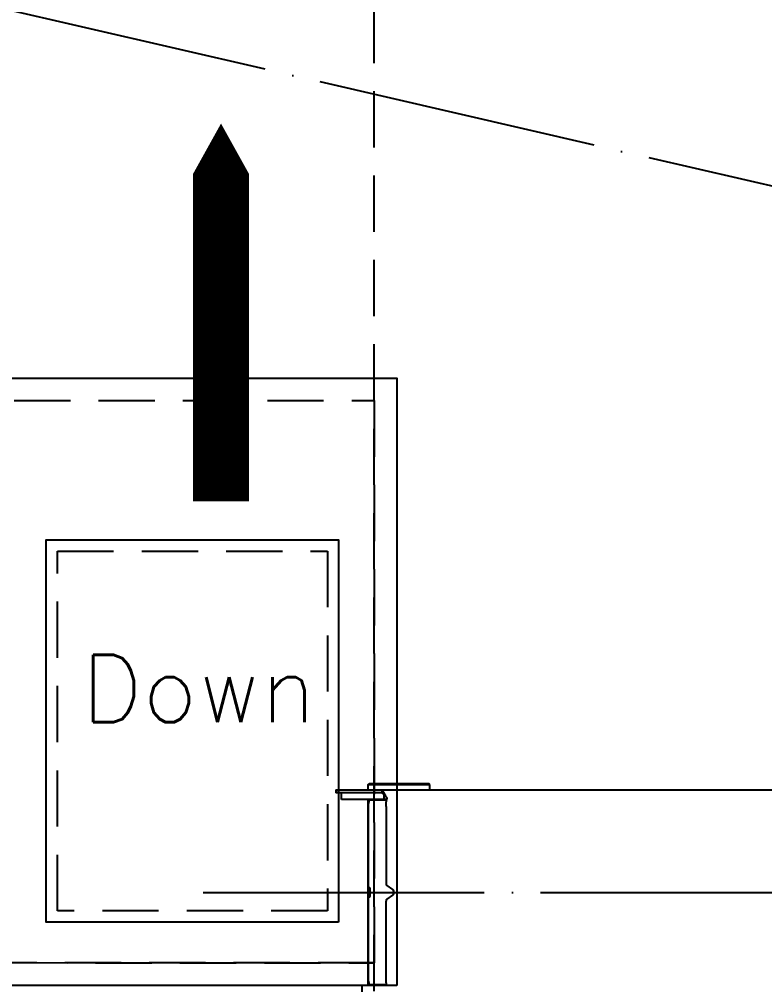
# Model space of a CAD drawing. Header units: millimetres. Extents: x 1084702 to 1166801, y 36632 to 124519.
# Drawn here: x 1095604 to 1097260, y 58278 to 60425 of the extents above; entities that cross this region are included whole.
import ezdxf

# ---------------------------------------------------------------- set-up
doc = ezdxf.new("R2010")
doc.units = ezdxf.units.MM
doc.header["$LTSCALE"] = 250
doc.linetypes.add('CENTER', pattern=[3, 2.5, -0.25, 0, -0.25])
doc.linetypes.add('DASHED', pattern=[0.75, 0.5, -0.25])
doc.layers.get('0').update_dxf_attribs({"color": 255})
doc.layers.add('%symbol', color=1, linetype='Continuous')
doc.layers.add('SAFECO3', color=80, linetype='Continuous')
doc.styles.add('18', font='romans', dxfattribs={"height": 180})

# ---------------------------------------------------------------- blocks, each defined once
blk = doc.blocks.new('A.3.1_SYMB')
at = {"layer": 'SAFECO3'}
blk.add_lwpolyline([(0, 0, 0, 360, 0), (-324, 0, 150, 150, 0), (-1008, 0, 150, 150, 0)], format="xyseb", dxfattribs=at)
blk = doc.blocks.new('PK65002M m platform_top')
at = {"linetype": 'Continuous'}
for p, q in [((-8215.6, 3107.7), (-8215.6, 3092.7)), ((-8215.6, 3092.7), (-8269.9, 3092.7)), ((-8230.6, 3091.7), (-8269.7, 3091.7)), ((-8268.2, 3077.7), (-8268.2, 2906.1)), ((-8228.8, 3081.7), (-8230.6, 3091.7)), ((-8228.8, 2897.7), (-8228.8, 3081.7)), ((-8228.5, 3092.7), (-8228.5, 2680.7)), ((-8282.8, 2893.1), (-8270.3, 2901.8)), ((-8284.9, 2888.8), (-8284.9, 2884.6)), ((-8270.3, 2871.6), (-8282.8, 2880.2)), ((-8230.7, 2897.7), (-8228.8, 2897.7)), ((-8268.2, 2695.7), (-8268.2, 2867.3)), ((-8228.8, 2875.7), (-8230.7, 2875.7)), ((-8228.8, 2691.7), (-8228.8, 2875.7)), ((-8230.6, 2681.7), (-8228.8, 2691.7)), ((-8269.9, 2680.7), (-8169.1, 2680.7)), ((-8269.7, 2681.7), (-8230.6, 2681.7)), ((-8268.2, 2674.1), (-8268.6, 2674.7)), ((-8267.8, 2673.4), (-8268.2, 2674.1)), ((-8267.4, 2672.7), (-8267.8, 2673.4)), ((-8267.1, 2672.1), (-8267.4, 2672.7)), ((-8266.7, 2671.5), (-8267.1, 2672.1)), ((-8266.4, 2670.8), (-8266.7, 2671.5)), ((-8263.9, 2666.6), (-8264.2, 2667.1)), ((-8263.6, 2666.1), (-8263.9, 2666.6)), ((-8263.4, 2665.6), (-8263.6, 2666.1)), ((-8263.5, 2669), (-8263.5, 2680.7)), ((-8263.1, 2665.1), (-8263.4, 2665.6)), ((-8262.8, 2664.7), (-8263.1, 2665.1)), ((-8262.6, 2664.2), (-8262.8, 2664.7)), ((-8262.3, 2663.8), (-8262.6, 2664.2)), ((-8262.1, 2663.4), (-8262.3, 2663.8)), ((-8259.2, 2665.7), (-8157, 2665.7)), ((-8259.2, 2658.7), (-8259.2, 2665.7)), ((-8169.1, 2680.7), (-8169.1, 2665.7)), ((-8157.3, 2658.7), (-8157.3, 2665.7)), ((-8157, 2658.7), (-8157, 2665.7)), ((-8157, 2658.7), (-10512, 2658.7)), ((-8365.5, 2658.7), (-8365.5, 2646.7)), ((-8228.5, 2646.7), (-8365.5, 2646.7)), ((-8365.5, 2646.7), (-8363.5, 2644.7)), ((-8230.5, 2644.7), (-8363.5, 2644.7)), ((-8228.5, 2646.7), (-8230.5, 2644.7)), ((-8228.5, 2658.7), (-8228.5, 2646.7))]:
    blk.add_line(p, q, dxfattribs=at)
at = {"linetype": 'CENTER'}
blk.add_line((-7861.6, 2886.7), (-11156.5, 2886.7), dxfattribs=at)
at = {"linetype": 'Continuous'}
for points in [[(-8270.3, 3094.2), (-8270.2, 3093.8), (-8270.1, 3093.5), (-8270.1, 3093.2), (-8270, 3092.9), (-8269.9, 3092.6), (-8269.8, 3092.2), (-8269.7, 3091.9), (-8269.7, 3091.6), (-8269.6, 3091.2), (-8269.5, 3090.9), (-8269.5, 3090.6), (-8269.4, 3090.2), (-8269.3, 3089.9), (-8269.3, 3089.6), (-8269.2, 3089.2), (-8269.1, 3088.9), (-8269.1, 3088.6), (-8269, 3088.2), (-8269, 3087.9), (-8268.9, 3087.5), (-8268.9, 3087.2), (-8268.8, 3086.8), (-8268.8, 3086.5), (-8268.7, 3086.1), (-8268.7, 3085.8), (-8268.6, 3085.5), (-8268.6, 3085.1), (-8268.6, 3084.8), (-8268.5, 3084.4), (-8268.5, 3084.1), (-8268.4, 3083.7), (-8268.4, 3083.4), (-8268.4, 3083), (-8268.4, 3082.7), (-8268.3, 3082.3), (-8268.3, 3081.9), (-8268.3, 3081.6), (-8268.3, 3081.2), (-8268.3, 3080.9), (-8268.2, 3080.5), (-8268.2, 3080.2), (-8268.2, 3079.8), (-8268.2, 3079.5), (-8268.2, 3079.1), (-8268.2, 3078.8), (-8268.2, 3078.4), (-8268.2, 3078), (-8268.2, 3077.7)], [(-8270.3, 2901.8), (-8270.2, 2901.8), (-8270.1, 2901.9), (-8270.1, 2901.9), (-8270, 2902), (-8270, 2902), (-8269.9, 2902), (-8269.9, 2902.1), (-8269.8, 2902.1), (-8269.8, 2902.2), (-8269.7, 2902.2), (-8269.7, 2902.3), (-8269.6, 2902.3), (-8269.6, 2902.4), (-8269.5, 2902.4), (-8269.5, 2902.5), (-8269.4, 2902.6), (-8269.4, 2902.6), (-8269.3, 2902.7), (-8269.3, 2902.7), (-8269.2, 2902.8), (-8269.2, 2902.8), (-8269.2, 2902.9), (-8269.1, 2903), (-8269.1, 2903), (-8269, 2903.1), (-8269, 2903.2), (-8268.9, 2903.2), (-8268.9, 2903.3), (-8268.9, 2903.3), (-8268.8, 2903.4), (-8268.8, 2903.5), (-8268.8, 2903.5), (-8268.7, 2903.6), (-8268.7, 2903.7), (-8268.7, 2903.8), (-8268.6, 2903.8), (-8268.6, 2903.9), (-8268.6, 2904), (-8268.6, 2904), (-8268.5, 2904.1), (-8268.5, 2904.2), (-8268.5, 2904.3), (-8268.4, 2904.3), (-8268.4, 2904.4), (-8268.4, 2904.5), (-8268.4, 2904.6), (-8268.4, 2904.6), (-8268.3, 2904.7), (-8268.3, 2904.8), (-8268.3, 2904.9), (-8268.3, 2904.9), (-8268.3, 2905), (-8268.3, 2905.1), (-8268.3, 2905.2), (-8268.2, 2905.2), (-8268.2, 2905.3), (-8268.2, 2905.4), (-8268.2, 2905.5), (-8268.2, 2905.6), (-8268.2, 2905.6), (-8268.2, 2905.7), (-8268.2, 2905.8), (-8268.2, 2905.9), (-8268.2, 2906), (-8268.2, 2906), (-8268.2, 2906.1)], [(-8284.9, 2888.8), (-8284.9, 2888.9), (-8284.8, 2889), (-8284.8, 2889), (-8284.8, 2889.1), (-8284.8, 2889.2), (-8284.8, 2889.3), (-8284.8, 2889.4), (-8284.8, 2889.4), (-8284.8, 2889.5), (-8284.8, 2889.6), (-8284.8, 2889.7), (-8284.8, 2889.7), (-8284.8, 2889.8), (-8284.7, 2889.9), (-8284.7, 2890), (-8284.7, 2890.1), (-8284.7, 2890.1), (-8284.7, 2890.2), (-8284.7, 2890.3), (-8284.6, 2890.4), (-8284.6, 2890.4), (-8284.6, 2890.5), (-8284.6, 2890.6), (-8284.6, 2890.7), (-8284.5, 2890.7), (-8284.5, 2890.8), (-8284.5, 2890.9), (-8284.4, 2890.9), (-8284.4, 2891), (-8284.4, 2891.1), (-8284.4, 2891.2), (-8284.3, 2891.2), (-8284.3, 2891.3), (-8284.3, 2891.4), (-8284.2, 2891.4), (-8284.2, 2891.5), (-8284.2, 2891.6), (-8284.1, 2891.6), (-8284.1, 2891.7), (-8284, 2891.8), (-8284, 2891.8), (-8284, 2891.9), (-8283.9, 2891.9), (-8283.9, 2892), (-8283.8, 2892.1), (-8283.8, 2892.1), (-8283.7, 2892.2), (-8283.7, 2892.2), (-8283.7, 2892.3), (-8283.6, 2892.4), (-8283.6, 2892.4), (-8283.5, 2892.5), (-8283.5, 2892.5), (-8283.4, 2892.6), (-8283.4, 2892.6), (-8283.3, 2892.7), (-8283.3, 2892.7), (-8283.2, 2892.8), (-8283.2, 2892.8), (-8283.1, 2892.9), (-8283, 2892.9), (-8283, 2893), (-8282.9, 2893), (-8282.9, 2893), (-8282.8, 2893.1), (-8282.8, 2893.1)], [(-8282.8, 2880.2), (-8282.8, 2880.3), (-8282.9, 2880.3), (-8282.9, 2880.4), (-8283, 2880.4), (-8283, 2880.5), (-8283.1, 2880.5), (-8283.2, 2880.5), (-8283.2, 2880.6), (-8283.3, 2880.6), (-8283.3, 2880.7), (-8283.4, 2880.7), (-8283.4, 2880.8), (-8283.5, 2880.8), (-8283.5, 2880.9), (-8283.6, 2881), (-8283.6, 2881), (-8283.7, 2881.1), (-8283.7, 2881.1), (-8283.7, 2881.2), (-8283.8, 2881.2), (-8283.8, 2881.3), (-8283.9, 2881.4), (-8283.9, 2881.4), (-8284, 2881.5), (-8284, 2881.5), (-8284, 2881.6), (-8284.1, 2881.7), (-8284.1, 2881.7), (-8284.2, 2881.8), (-8284.2, 2881.9), (-8284.2, 2881.9), (-8284.3, 2882), (-8284.3, 2882.1), (-8284.3, 2882.1), (-8284.4, 2882.2), (-8284.4, 2882.3), (-8284.4, 2882.4), (-8284.4, 2882.4), (-8284.5, 2882.5), (-8284.5, 2882.6), (-8284.5, 2882.6), (-8284.6, 2882.7), (-8284.6, 2882.8), (-8284.6, 2882.9), (-8284.6, 2882.9), (-8284.6, 2883), (-8284.7, 2883.1), (-8284.7, 2883.2), (-8284.7, 2883.2), (-8284.7, 2883.3), (-8284.7, 2883.4), (-8284.7, 2883.5), (-8284.8, 2883.5), (-8284.8, 2883.6), (-8284.8, 2883.7), (-8284.8, 2883.8), (-8284.8, 2883.9), (-8284.8, 2883.9), (-8284.8, 2884), (-8284.8, 2884.1), (-8284.8, 2884.2), (-8284.8, 2884.3), (-8284.8, 2884.3), (-8284.8, 2884.4), (-8284.9, 2884.5), (-8284.9, 2884.6)], [(-8230.7, 2875.7), (-8230.8, 2875.7), (-8230.8, 2875.7), (-8230.8, 2875.7), (-8230.8, 2875.7), (-8230.9, 2875.7), (-8230.9, 2875.7), (-8230.9, 2875.7), (-8230.9, 2875.7), (-8231, 2875.8), (-8231, 2875.8), (-8231, 2875.8), (-8231, 2875.8), (-8231.1, 2875.8), (-8231.1, 2875.9), (-8231.1, 2875.9), (-8231.1, 2875.9), (-8231.2, 2875.9), (-8231.2, 2876), (-8231.2, 2876), (-8231.2, 2876), (-8231.3, 2876.1), (-8231.3, 2876.1), (-8231.3, 2876.2), (-8231.3, 2876.2), (-8231.4, 2876.3), (-8231.4, 2876.3), (-8231.4, 2876.4), (-8231.4, 2876.4), (-8231.5, 2876.5), (-8231.5, 2876.5), (-8231.5, 2876.6), (-8231.5, 2876.6), (-8231.5, 2876.7), (-8231.6, 2876.7), (-8231.6, 2876.8), (-8231.6, 2876.9), (-8231.6, 2876.9), (-8231.7, 2877), (-8231.7, 2877.1), (-8231.7, 2877.1), (-8231.7, 2877.2), (-8231.7, 2877.3), (-8231.8, 2877.4), (-8231.8, 2877.4), (-8231.8, 2877.5), (-8231.8, 2877.6), (-8231.9, 2877.7), (-8231.9, 2877.8), (-8231.9, 2877.8), (-8231.9, 2877.9), (-8231.9, 2878), (-8232, 2878.1), (-8232, 2878.2), (-8232, 2878.3), (-8232, 2878.4), (-8232, 2878.5), (-8232, 2878.6), (-8232.1, 2878.7), (-8232.1, 2878.8), (-8232.1, 2878.9), (-8232.1, 2879), (-8232.1, 2879.1), (-8232.2, 2879.2), (-8232.2, 2879.3), (-8232.2, 2879.4), (-8232.2, 2879.5), (-8232.2, 2879.6), (-8232.2, 2879.7), (-8232.3, 2879.8), (-8232.3, 2879.9), (-8232.3, 2880.1), (-8232.3, 2880.2), (-8232.3, 2880.3), (-8232.3, 2880.4), (-8232.3, 2880.5), (-8232.4, 2880.6), (-8232.4, 2880.8), (-8232.4, 2880.9), (-8232.4, 2881), (-8232.4, 2881.1), (-8232.4, 2881.3), (-8232.4, 2881.4), (-8232.4, 2881.5), (-8232.5, 2881.6), (-8232.5, 2881.8), (-8232.5, 2881.9), (-8232.5, 2882), (-8232.5, 2882.2), (-8232.5, 2882.3), (-8232.5, 2882.4), (-8232.5, 2882.6), (-8232.5, 2882.7), (-8232.5, 2882.8), (-8232.6, 2883), (-8232.6, 2883.1), (-8232.6, 2883.2), (-8232.6, 2883.4), (-8232.6, 2883.5), (-8232.6, 2883.6), (-8232.6, 2883.8), (-8232.6, 2883.9), (-8232.6, 2884.1), (-8232.6, 2884.2), (-8232.6, 2884.3), (-8232.6, 2884.5), (-8232.6, 2884.6), (-8232.6, 2884.8), (-8232.6, 2884.9), (-8232.6, 2885), (-8232.6, 2885.2), (-8232.7, 2885.3), (-8232.7, 2885.5), (-8232.7, 2885.6), (-8232.7, 2885.7), (-8232.7, 2885.9), (-8232.7, 2886), (-8232.7, 2886.2), (-8232.7, 2886.3), (-8232.7, 2886.5), (-8232.7, 2886.6), (-8232.7, 2886.7), (-8232.7, 2886.9), (-8232.7, 2887), (-8232.7, 2887.2), (-8232.7, 2887.3), (-8232.7, 2887.5), (-8232.7, 2887.6), (-8232.7, 2887.8), (-8232.7, 2887.9), (-8232.7, 2888), (-8232.6, 2888.2), (-8232.6, 2888.3), (-8232.6, 2888.5), (-8232.6, 2888.6), (-8232.6, 2888.7), (-8232.6, 2888.9), (-8232.6, 2889), (-8232.6, 2889.2), (-8232.6, 2889.3), (-8232.6, 2889.4), (-8232.6, 2889.6), (-8232.6, 2889.7), (-8232.6, 2889.9), (-8232.6, 2890), (-8232.6, 2890.1), (-8232.6, 2890.3), (-8232.6, 2890.4), (-8232.5, 2890.5), (-8232.5, 2890.7), (-8232.5, 2890.8), (-8232.5, 2890.9), (-8232.5, 2891.1), (-8232.5, 2891.2), (-8232.5, 2891.3), (-8232.5, 2891.5), (-8232.5, 2891.6), (-8232.5, 2891.7), (-8232.4, 2891.8), (-8232.4, 2892), (-8232.4, 2892.1), (-8232.4, 2892.2), (-8232.4, 2892.3), (-8232.4, 2892.5), (-8232.4, 2892.6), (-8232.4, 2892.7), (-8232.3, 2892.8), (-8232.3, 2892.9), (-8232.3, 2893.1), (-8232.3, 2893.2), (-8232.3, 2893.3), (-8232.3, 2893.4), (-8232.3, 2893.5), (-8232.2, 2893.6), (-8232.2, 2893.7), (-8232.2, 2893.9), (-8232.2, 2894), (-8232.2, 2894.1), (-8232.2, 2894.2), (-8232.1, 2894.3), (-8232.1, 2894.4), (-8232.1, 2894.5), (-8232.1, 2894.6), (-8232.1, 2894.7), (-8232, 2894.8), (-8232, 2894.9), (-8232, 2895), (-8232, 2895.1), (-8232, 2895.2), (-8232, 2895.2), (-8231.9, 2895.3), (-8231.9, 2895.4), (-8231.9, 2895.5), (-8231.9, 2895.6), (-8231.9, 2895.7), (-8231.8, 2895.8), (-8231.8, 2895.8), (-8231.8, 2895.9), (-8231.8, 2896), (-8231.7, 2896.1)], [(-8231.7, 2896.1), (-8231.7, 2896.1), (-8231.7, 2896.2), (-8231.7, 2896.3), (-8231.7, 2896.4), (-8231.6, 2896.4), (-8231.6, 2896.5), (-8231.6, 2896.6), (-8231.6, 2896.6), (-8231.5, 2896.7), (-8231.5, 2896.7), (-8231.5, 2896.8), (-8231.5, 2896.8), (-8231.5, 2896.9), (-8231.4, 2897), (-8231.4, 2897), (-8231.4, 2897.1), (-8231.4, 2897.1), (-8231.3, 2897.1), (-8231.3, 2897.2), (-8231.3, 2897.2), (-8231.3, 2897.3), (-8231.2, 2897.3), (-8231.2, 2897.3), (-8231.2, 2897.4), (-8231.2, 2897.4), (-8231.1, 2897.4), (-8231.1, 2897.5), (-8231.1, 2897.5), (-8231.1, 2897.5), (-8231, 2897.5), (-8231, 2897.6), (-8231, 2897.6), (-8231, 2897.6), (-8230.9, 2897.6), (-8230.9, 2897.6), (-8230.9, 2897.6), (-8230.9, 2897.7), (-8230.8, 2897.7), (-8230.8, 2897.7), (-8230.8, 2897.7), (-8230.8, 2897.7), (-8230.7, 2897.7)], [(-8229.8, 2890.7), (-8229.9, 2890.7), (-8229.9, 2890.7), (-8229.9, 2890.7), (-8229.9, 2890.7), (-8229.9, 2890.7), (-8229.9, 2890.7), (-8229.9, 2890.6), (-8230, 2890.6), (-8230, 2890.6), (-8230, 2890.6), (-8230, 2890.6), (-8230, 2890.6), (-8230, 2890.6), (-8230, 2890.6), (-8230, 2890.6), (-8230.1, 2890.5), (-8230.1, 2890.5), (-8230.1, 2890.5), (-8230.1, 2890.5), (-8230.1, 2890.5), (-8230.1, 2890.4), (-8230.1, 2890.4), (-8230.2, 2890.4), (-8230.2, 2890.4), (-8230.2, 2890.3), (-8230.2, 2890.3), (-8230.2, 2890.3), (-8230.2, 2890.2), (-8230.2, 2890.2), (-8230.3, 2890.2), (-8230.3, 2890.2), (-8230.3, 2890.1), (-8230.3, 2890.1), (-8230.3, 2890), (-8230.3, 2890), (-8230.3, 2890), (-8230.3, 2889.9), (-8230.4, 2889.9), (-8230.4, 2889.9), (-8230.4, 2889.8), (-8230.4, 2889.8), (-8230.4, 2889.7), (-8230.4, 2889.7), (-8230.4, 2889.6), (-8230.4, 2889.6), (-8230.5, 2889.6), (-8230.5, 2889.5), (-8230.5, 2889.5), (-8230.5, 2889.4), (-8230.5, 2889.4), (-8230.5, 2889.3), (-8230.5, 2889.3), (-8230.5, 2889.2), (-8230.5, 2889.2), (-8230.5, 2889.1), (-8230.6, 2889), (-8230.6, 2889), (-8230.6, 2888.9), (-8230.6, 2888.9), (-8230.6, 2888.8), (-8230.6, 2888.8), (-8230.6, 2888.7), (-8230.6, 2888.7), (-8230.6, 2888.6), (-8230.6, 2888.5), (-8230.6, 2888.5), (-8230.7, 2888.4), (-8230.7, 2888.4), (-8230.7, 2888.3), (-8230.7, 2888.2), (-8230.7, 2888.2), (-8230.7, 2888.1), (-8230.7, 2888.1), (-8230.7, 2888), (-8230.7, 2887.9), (-8230.7, 2887.9), (-8230.7, 2887.8), (-8230.7, 2887.7), (-8230.7, 2887.7), (-8230.7, 2887.6), (-8230.7, 2887.5), (-8230.7, 2887.5), (-8230.7, 2887.4), (-8230.7, 2887.3), (-8230.7, 2887.3), (-8230.7, 2887.2), (-8230.7, 2887.1), (-8230.7, 2887.1), (-8230.8, 2887), (-8230.8, 2886.9), (-8230.8, 2886.9), (-8230.8, 2886.8), (-8230.8, 2886.7), (-8230.8, 2886.7), (-8230.8, 2886.6), (-8230.8, 2886.5), (-8230.8, 2886.5), (-8230.8, 2886.4), (-8230.8, 2886.3), (-8230.7, 2886.3), (-8230.7, 2886.2), (-8230.7, 2886.1), (-8230.7, 2886.1), (-8230.7, 2886), (-8230.7, 2885.9), (-8230.7, 2885.9), (-8230.7, 2885.8), (-8230.7, 2885.7), (-8230.7, 2885.7), (-8230.7, 2885.6), (-8230.7, 2885.6), (-8230.7, 2885.5), (-8230.7, 2885.4), (-8230.7, 2885.4), (-8230.7, 2885.3), (-8230.7, 2885.2), (-8230.7, 2885.2), (-8230.7, 2885.1), (-8230.7, 2885.1), (-8230.7, 2885), (-8230.7, 2884.9), (-8230.6, 2884.9), (-8230.6, 2884.8), (-8230.6, 2884.8), (-8230.6, 2884.7), (-8230.6, 2884.6), (-8230.6, 2884.6), (-8230.6, 2884.5), (-8230.6, 2884.5), (-8230.6, 2884.4), (-8230.6, 2884.4), (-8230.6, 2884.3), (-8230.5, 2884.3), (-8230.5, 2884.2), (-8230.5, 2884.1), (-8230.5, 2884.1), (-8230.5, 2884), (-8230.5, 2884), (-8230.5, 2883.9), (-8230.5, 2883.9), (-8230.5, 2883.8), (-8230.5, 2883.8), (-8230.4, 2883.8), (-8230.4, 2883.7), (-8230.4, 2883.7), (-8230.4, 2883.6), (-8230.4, 2883.6), (-8230.4, 2883.5), (-8230.4, 2883.5), (-8230.4, 2883.5), (-8230.3, 2883.4), (-8230.3, 2883.4), (-8230.3, 2883.3), (-8230.3, 2883.3), (-8230.3, 2883.3), (-8230.3, 2883.2), (-8230.3, 2883.2), (-8230.3, 2883.2), (-8230.2, 2883.1), (-8230.2, 2883.1), (-8230.2, 2883.1), (-8230.2, 2883), (-8230.2, 2883), (-8230.2, 2883), (-8230.2, 2883), (-8230.1, 2882.9), (-8230.1, 2882.9), (-8230.1, 2882.9), (-8230.1, 2882.9), (-8230.1, 2882.9), (-8230.1, 2882.8), (-8230.1, 2882.8), (-8230, 2882.8), (-8230, 2882.8), (-8230, 2882.8), (-8230, 2882.8), (-8230, 2882.7), (-8230, 2882.7), (-8230, 2882.7), (-8230, 2882.7), (-8229.9, 2882.7), (-8229.9, 2882.7), (-8229.9, 2882.7), (-8229.9, 2882.7), (-8229.9, 2882.7), (-8229.9, 2882.7), (-8229.9, 2882.7), (-8229.8, 2882.7)], [(-8229.8, 2890.7), (-8229.8, 2890.7), (-8229.8, 2890.7), (-8229.8, 2890.7), (-8229.8, 2890.7), (-8229.8, 2890.7), (-8229.8, 2890.7), (-8229.8, 2890.6), (-8229.7, 2890.6), (-8229.7, 2890.6), (-8229.7, 2890.6), (-8229.7, 2890.6), (-8229.7, 2890.6), (-8229.7, 2890.6), (-8229.7, 2890.6), (-8229.7, 2890.6), (-8229.6, 2890.5), (-8229.6, 2890.5), (-8229.6, 2890.5), (-8229.6, 2890.5), (-8229.6, 2890.5), (-8229.6, 2890.4), (-8229.6, 2890.4), (-8229.6, 2890.4), (-8229.5, 2890.4), (-8229.5, 2890.3), (-8229.5, 2890.3), (-8229.5, 2890.3), (-8229.5, 2890.2), (-8229.5, 2890.2), (-8229.5, 2890.2), (-8229.5, 2890.2), (-8229.5, 2890.1), (-8229.5, 2890.1), (-8229.4, 2890), (-8229.4, 2890), (-8229.4, 2890), (-8229.4, 2889.9), (-8229.4, 2889.9), (-8229.4, 2889.9), (-8229.4, 2889.8), (-8229.4, 2889.8), (-8229.4, 2889.7), (-8229.4, 2889.7), (-8229.4, 2889.6), (-8229.4, 2889.6), (-8229.3, 2889.6), (-8229.3, 2889.5), (-8229.3, 2889.5), (-8229.3, 2889.4), (-8229.3, 2889.4), (-8229.3, 2889.3), (-8229.3, 2889.3), (-8229.3, 2889.2), (-8229.3, 2889.2), (-8229.3, 2889.1), (-8229.3, 2889), (-8229.3, 2889), (-8229.3, 2888.9), (-8229.3, 2888.9), (-8229.3, 2888.8), (-8229.2, 2888.8), (-8229.2, 2888.7), (-8229.2, 2888.7), (-8229.2, 2888.6), (-8229.2, 2888.5), (-8229.2, 2888.5), (-8229.2, 2888.4), (-8229.2, 2888.4), (-8229.2, 2888.3), (-8229.2, 2888.2), (-8229.2, 2888.2), (-8229.2, 2888.1), (-8229.2, 2888.1), (-8229.2, 2888), (-8229.2, 2887.9), (-8229.2, 2887.9), (-8229.2, 2887.8), (-8229.2, 2887.7), (-8229.2, 2887.7), (-8229.2, 2887.6), (-8229.2, 2887.5), (-8229.2, 2887.5), (-8229.2, 2887.4), (-8229.2, 2887.3), (-8229.2, 2887.3), (-8229.2, 2887.2), (-8229.2, 2887.1), (-8229.2, 2887.1), (-8229.2, 2887), (-8229.2, 2886.9), (-8229.2, 2886.9), (-8229.2, 2886.8), (-8229.2, 2886.7), (-8229.2, 2886.7), (-8229.2, 2886.6), (-8229.2, 2886.5), (-8229.2, 2886.5), (-8229.2, 2886.4), (-8229.2, 2886.3), (-8229.2, 2886.3), (-8229.2, 2886.2), (-8229.2, 2886.1), (-8229.2, 2886.1), (-8229.2, 2886), (-8229.2, 2885.9), (-8229.2, 2885.9), (-8229.2, 2885.8), (-8229.2, 2885.7), (-8229.2, 2885.7), (-8229.2, 2885.6), (-8229.2, 2885.6), (-8229.2, 2885.5), (-8229.2, 2885.4), (-8229.2, 2885.4), (-8229.2, 2885.3), (-8229.2, 2885.2), (-8229.2, 2885.2), (-8229.2, 2885.1), (-8229.2, 2885.1), (-8229.2, 2885), (-8229.2, 2884.9), (-8229.2, 2884.9), (-8229.2, 2884.8), (-8229.2, 2884.8), (-8229.2, 2884.7), (-8229.2, 2884.6), (-8229.2, 2884.6), (-8229.3, 2884.5), (-8229.3, 2884.5), (-8229.3, 2884.4), (-8229.3, 2884.4), (-8229.3, 2884.3), (-8229.3, 2884.3), (-8229.3, 2884.2), (-8229.3, 2884.1), (-8229.3, 2884.1), (-8229.3, 2884), (-8229.3, 2884), (-8229.3, 2883.9), (-8229.3, 2883.9), (-8229.3, 2883.8), (-8229.3, 2883.8), (-8229.4, 2883.8), (-8229.4, 2883.7), (-8229.4, 2883.7), (-8229.4, 2883.6), (-8229.4, 2883.6), (-8229.4, 2883.5), (-8229.4, 2883.5), (-8229.4, 2883.5), (-8229.4, 2883.4), (-8229.4, 2883.4), (-8229.4, 2883.3), (-8229.4, 2883.3), (-8229.5, 2883.3), (-8229.5, 2883.2), (-8229.5, 2883.2), (-8229.5, 2883.2), (-8229.5, 2883.1), (-8229.5, 2883.1), (-8229.5, 2883.1), (-8229.5, 2883), (-8229.5, 2883), (-8229.5, 2883), (-8229.6, 2883), (-8229.6, 2882.9), (-8229.6, 2882.9), (-8229.6, 2882.9), (-8229.6, 2882.9), (-8229.6, 2882.9), (-8229.6, 2882.8), (-8229.6, 2882.8), (-8229.7, 2882.8), (-8229.7, 2882.8), (-8229.7, 2882.8), (-8229.7, 2882.8), (-8229.7, 2882.7), (-8229.7, 2882.7), (-8229.7, 2882.7), (-8229.7, 2882.7), (-8229.8, 2882.7), (-8229.8, 2882.7), (-8229.8, 2882.7), (-8229.8, 2882.7), (-8229.8, 2882.7), (-8229.8, 2882.7), (-8229.8, 2882.7), (-8229.8, 2882.7)], [(-8268.2, 2867.3), (-8268.2, 2867.3), (-8268.2, 2867.4), (-8268.2, 2867.5), (-8268.2, 2867.6), (-8268.2, 2867.6), (-8268.2, 2867.7), (-8268.2, 2867.8), (-8268.2, 2867.9), (-8268.2, 2868), (-8268.2, 2868), (-8268.2, 2868.1), (-8268.3, 2868.2), (-8268.3, 2868.3), (-8268.3, 2868.4), (-8268.3, 2868.4), (-8268.3, 2868.5), (-8268.3, 2868.6), (-8268.3, 2868.7), (-8268.4, 2868.7), (-8268.4, 2868.8), (-8268.4, 2868.9), (-8268.4, 2869), (-8268.4, 2869), (-8268.5, 2869.1), (-8268.5, 2869.2), (-8268.5, 2869.3), (-8268.6, 2869.3), (-8268.6, 2869.4), (-8268.6, 2869.5), (-8268.6, 2869.5), (-8268.7, 2869.6), (-8268.7, 2869.7), (-8268.7, 2869.8), (-8268.8, 2869.8), (-8268.8, 2869.9), (-8268.8, 2870), (-8268.9, 2870), (-8268.9, 2870.1), (-8268.9, 2870.2), (-8269, 2870.2), (-8269, 2870.3), (-8269.1, 2870.3), (-8269.1, 2870.4), (-8269.2, 2870.5), (-8269.2, 2870.5), (-8269.2, 2870.6), (-8269.3, 2870.6), (-8269.3, 2870.7), (-8269.4, 2870.8), (-8269.4, 2870.8), (-8269.5, 2870.9), (-8269.5, 2870.9), (-8269.6, 2871), (-8269.6, 2871), (-8269.7, 2871.1), (-8269.7, 2871.1), (-8269.8, 2871.2), (-8269.8, 2871.2), (-8269.9, 2871.3), (-8269.9, 2871.3), (-8270, 2871.4), (-8270, 2871.4), (-8270.1, 2871.5), (-8270.1, 2871.5), (-8270.2, 2871.5), (-8270.3, 2871.6)], [(-8268.2, 2695.7), (-8268.2, 2695.3), (-8268.2, 2695), (-8268.2, 2694.6), (-8268.2, 2694.3), (-8268.2, 2693.9), (-8268.2, 2693.5), (-8268.2, 2693.2), (-8268.2, 2692.8), (-8268.3, 2692.5), (-8268.3, 2692.1), (-8268.3, 2691.8), (-8268.3, 2691.4), (-8268.3, 2691.1), (-8268.4, 2690.7), (-8268.4, 2690.4), (-8268.4, 2690), (-8268.4, 2689.7), (-8268.5, 2689.3), (-8268.5, 2689), (-8268.6, 2688.6), (-8268.6, 2688.3), (-8268.6, 2687.9), (-8268.7, 2687.6), (-8268.7, 2687.2), (-8268.8, 2686.9), (-8268.8, 2686.5), (-8268.9, 2686.2), (-8268.9, 2685.8), (-8269, 2685.5), (-8269, 2685.2), (-8269.1, 2684.8), (-8269.1, 2684.5), (-8269.2, 2684.1), (-8269.3, 2683.8), (-8269.3, 2683.5), (-8269.4, 2683.1), (-8269.5, 2682.8), (-8269.5, 2682.5), (-8269.6, 2682.1), (-8269.7, 2681.8), (-8269.7, 2681.5), (-8269.8, 2681.1), (-8269.9, 2680.8), (-8270, 2680.5), (-8270.1, 2680.2), (-8270.1, 2679.8), (-8270.2, 2679.5), (-8270.3, 2679.2), (-8270.4, 2678.9), (-8270.5, 2678.6), (-8270.6, 2678.3)], [(-8270, 2677.2), (-8270.4, 2677.9), (-8270.6, 2678.3)], [(-8269.2, 2675.8), (-8269.6, 2676.5), (-8269.8, 2676.8), (-8270, 2677.2)], [(-8268.6, 2674.7), (-8269, 2675.4), (-8269.2, 2675.8)], [(-8259.2, 2665.7), (-8259.3, 2665.7), (-8259.3, 2665.7), (-8259.4, 2665.7), (-8259.4, 2665.7), (-8259.5, 2665.7), (-8259.5, 2665.7), (-8259.6, 2665.8), (-8259.6, 2665.8), (-8259.7, 2665.8), (-8259.8, 2665.8), (-8259.8, 2665.9), (-8259.9, 2665.9), (-8260, 2666), (-8260.1, 2666), (-8260.2, 2666.1), (-8260.2, 2666.1), (-8260.3, 2666.2), (-8260.4, 2666.2), (-8260.5, 2666.3), (-8260.6, 2666.4), (-8260.7, 2666.4), (-8260.8, 2666.5), (-8260.9, 2666.6), (-8261, 2666.7), (-8261.1, 2666.8), (-8261.2, 2666.9), (-8261.3, 2667), (-8261.5, 2667.1), (-8261.6, 2667.2), (-8261.7, 2667.3), (-8261.8, 2667.4), (-8262, 2667.5), (-8262.1, 2667.6), (-8262.2, 2667.8), (-8262.4, 2667.9), (-8262.5, 2668), (-8262.7, 2668.2), (-8262.8, 2668.3), (-8262.9, 2668.5), (-8263.1, 2668.6), (-8263.3, 2668.8), (-8263.4, 2668.9), (-8263.6, 2669.1), (-8263.7, 2669.3), (-8263.9, 2669.5), (-8264.1, 2669.6), (-8264.3, 2669.8), (-8264.4, 2670), (-8264.6, 2670.2), (-8264.8, 2670.4), (-8265, 2670.6), (-8265.2, 2670.8), (-8265.4, 2671), (-8265.5, 2671.2), (-8265.7, 2671.5), (-8265.9, 2671.7), (-8266.1, 2671.9), (-8266.3, 2672.1), (-8266.5, 2672.4), (-8266.8, 2672.6), (-8267, 2672.9), (-8267.2, 2673.1), (-8267.4, 2673.4), (-8267.6, 2673.6), (-8267.8, 2673.9), (-8268, 2674.1), (-8268.3, 2674.4), (-8268.5, 2674.7), (-8268.6, 2674.8)], [(-8266, 2670.2), (-8266.2, 2670.5), (-8266.4, 2670.8)], [(-8265.5, 2669.3), (-8265.7, 2669.6), (-8265.8, 2669.9), (-8266, 2670.2)], [(-8264.8, 2668.2), (-8265.2, 2668.8), (-8265.5, 2669.3)], [(-8264.2, 2667.1), (-8264.5, 2667.7), (-8264.7, 2667.9), (-8264.8, 2668.2)], [(-8259.2, 2658.7), (-8259.2, 2658.7), (-8259.2, 2658.7), (-8259.2, 2658.7), (-8259.2, 2658.7), (-8259.3, 2658.7), (-8259.3, 2658.7), (-8259.3, 2658.8), (-8259.3, 2658.8), (-8259.3, 2658.8), (-8259.4, 2658.9), (-8259.4, 2658.9), (-8259.4, 2658.9), (-8259.4, 2659), (-8259.5, 2659), (-8259.5, 2659.1), (-8259.5, 2659.1), (-8259.6, 2659.2), (-8259.6, 2659.2), (-8259.6, 2659.3), (-8259.7, 2659.4), (-8259.7, 2659.5), (-8259.8, 2659.5), (-8259.8, 2659.6), (-8259.9, 2659.7), (-8259.9, 2659.8), (-8260, 2659.9), (-8260.1, 2660), (-8260.1, 2660.1), (-8260.2, 2660.2), (-8260.3, 2660.3), (-8260.3, 2660.4), (-8260.4, 2660.5), (-8260.5, 2660.7), (-8260.5, 2660.8), (-8260.6, 2660.9), (-8260.7, 2661.1), (-8260.8, 2661.2), (-8260.9, 2661.3), (-8261, 2661.5), (-8261, 2661.7), (-8261.1, 2661.8), (-8261.2, 2662), (-8261.3, 2662.1), (-8261.4, 2662.3), (-8261.5, 2662.5), (-8261.6, 2662.7), (-8261.7, 2662.8), (-8261.9, 2663), (-8262, 2663.2), (-8262.1, 2663.4)]]:
    blk.add_lwpolyline(points, dxfattribs=at)
blk = doc.blocks.new('1-deck_B4_1')
at = {"linetype": 'DASHED'}
for p, q in [((78629.6, 22919.4), (78629.6, 32519.4)), ((76135.4, 23921.8), (78629.6, 23919.4))]:
    blk.add_line(p, q, dxfattribs=at)
at = {"linetype": 'CENTER'}
blk.add_line((82042, 25063.4), (75168.6, 26647.6), dxfattribs=at)
for points in [[(78679.6, 23869.4), (77029.6, 23869.4), (77029.6, 25219.4), (78679.6, 25219.4)], [(78550.5, 24010), (77900.5, 24010), (77900.5, 24860), (78550.5, 24860)]]:
    blk.add_lwpolyline(points, close=True)
at = {"linetype": 'DASHED'}
for points in [[(78629.6, 23919.4), (77079.6, 23919.4), (77079.6, 25169.4), (78629.6, 25169.4)], [(78525.5, 24035), (77925.5, 24035), (77925.5, 24835), (78525.5, 24835)]]:
    blk.add_lwpolyline(points, close=True, dxfattribs=at)
at = {"linetype": 'CENTER', "rotation": 180}
blk.add_blockref('PK65002M m platform_top', (70387.5, 26963.1), dxfattribs=at)
at = {"style": '18'}
blk.add_text('Down', height=150, dxfattribs=at).set_placement((77979.4, 24454.3))

msp = doc.modelspace()

# ---------------------------------------------------------------- block references
at = {"layer": '%symbol', "xscale": -0.8333333333329453, "yscale": 0.8333333333329453, "zscale": 0.8333333333329453, "rotation": 270}
msp.add_blockref('A.3.1_SYMB', (1096052.1, 60193.7), dxfattribs=at)
msp.add_blockref('1-deck_B4_1', (1017763, 34408.6))

doc.saveas('drawing.dxf')
